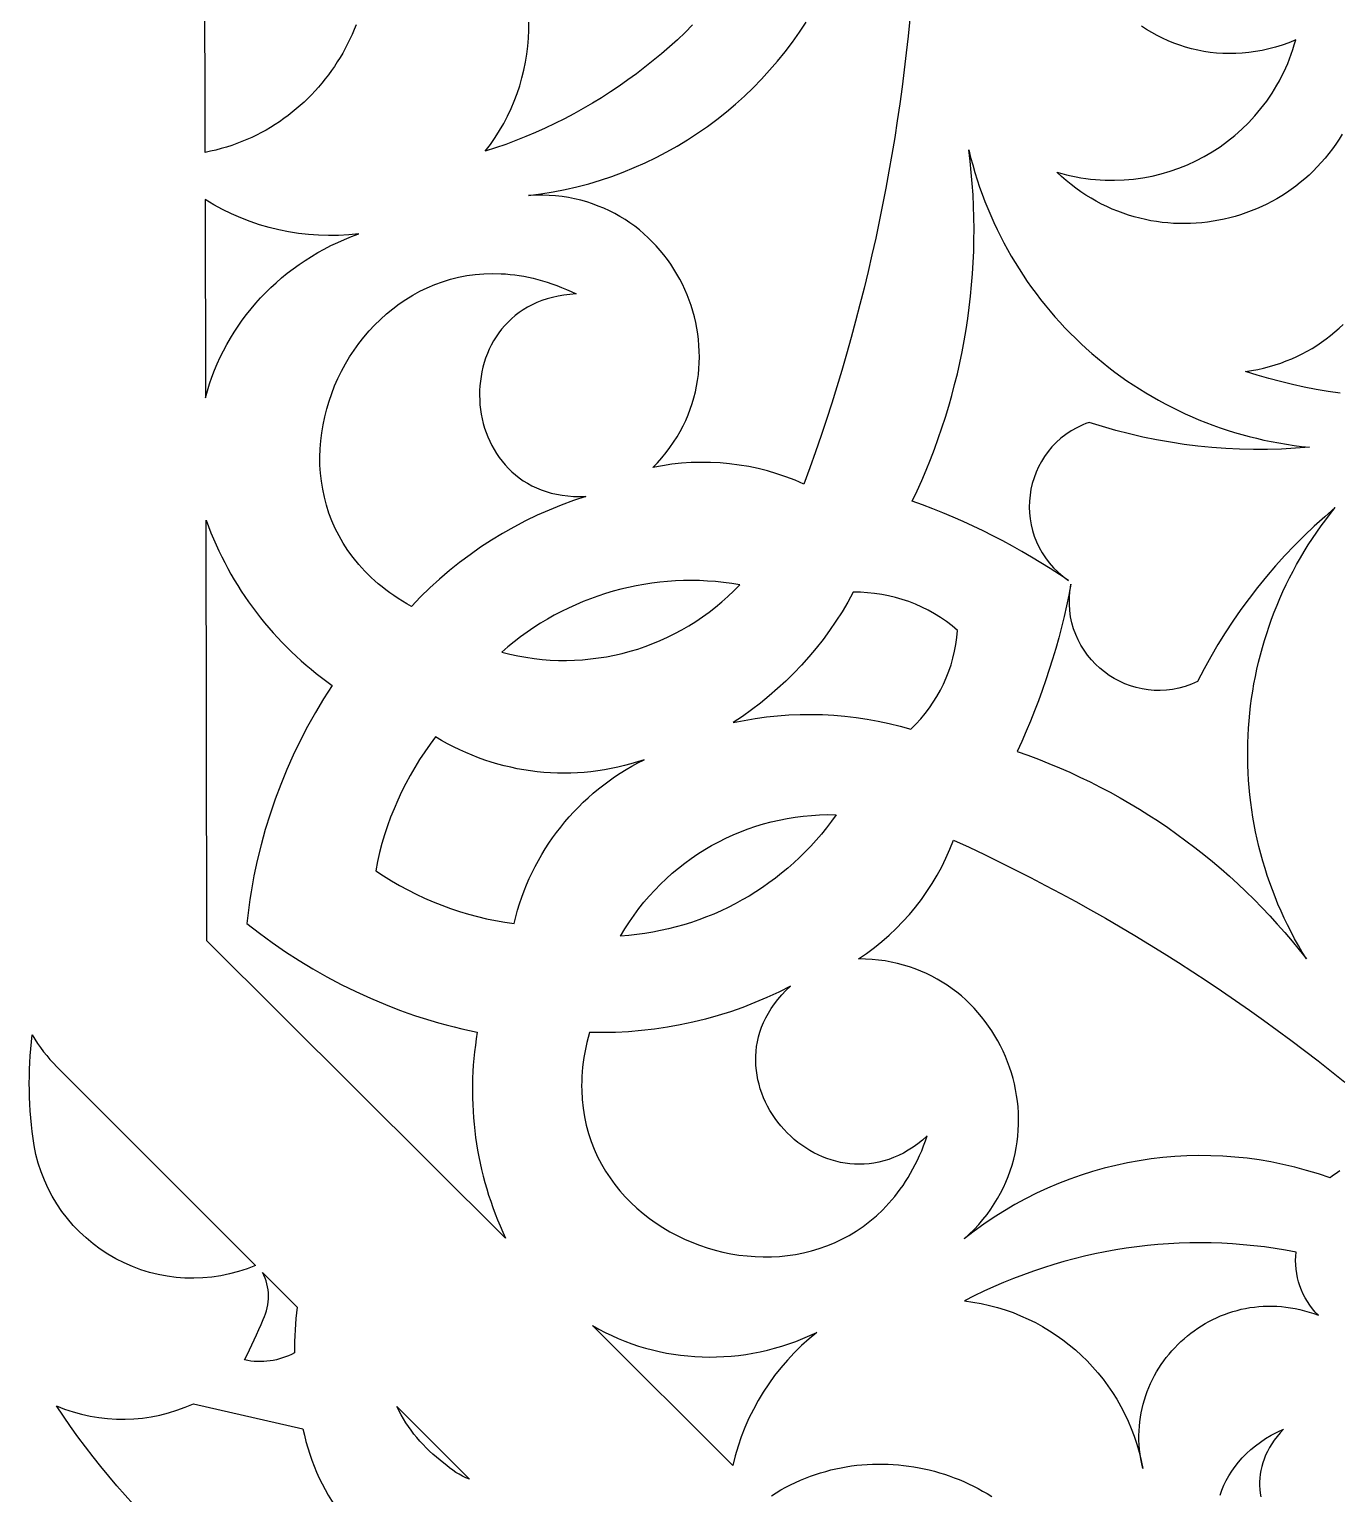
# Model space of a CAD drawing. Extents: x -625 to 625, y -425 to 425.
# Drawn here: x -144.6 to -63.3, y -89.9 to 1 of the extents above; entities that cross this region are included whole.
import ezdxf

# ---------------------------------------------------------------- set-up
doc = ezdxf.new("R2010")
doc.units = 0
doc.header["$MEASUREMENT"] = 0
doc.layers.add('LAYER_1', color=18, linetype='CONTINUOUS')

msp = doc.modelspace()

# ---------------------------------------------------------------- linework, layer by layer
at = {"layer": 'LAYER_1'}
for points in [[(-124.334, 1.314), (-124.455, 1.012), (-124.583, 0.714), (-124.719, 0.419), (-124.862, 0.128), (-125.011, -0.159), (-125.168, -0.443), (-125.332, -0.722), (-125.502, -0.997), (-125.68, -1.268), (-125.864, -1.534), (-126.054, -1.796), (-126.251, -2.052), (-126.454, -2.304), (-126.664, -2.551), (-126.88, -2.792), (-127.102, -3.028), (-127.33, -3.259), (-127.564, -3.484), (-127.804, -3.703), (-128.05, -3.915), (-128.301, -4.122), (-128.559, -4.322), (-128.821, -4.516), (-129.089, -4.704), (-129.363, -4.884), (-129.641, -5.058), (-129.925, -5.224), (-130.214, -5.384), (-130.508, -5.535), (-130.807, -5.68), (-131.111, -5.816), (-131.42, -5.945), (-131.733, -6.066), (-132.051, -6.179), (-132.373, -6.283), (-132.7, -6.379), (-133.031, -6.467), (-133.367, -6.546), (-133.706, -6.615), (-133.81, 55.14)], [(-103.446, 1.305), (-103.916, 0.841), (-104.396, 0.387), (-104.885, -0.056), (-105.383, -0.489), (-105.89, -0.912), (-106.406, -1.323), (-106.929, -1.724), (-107.462, -2.114), (-108.002, -2.492), (-108.55, -2.859), (-109.106, -3.215), (-109.669, -3.559), (-110.24, -3.892), (-110.818, -4.213), (-111.403, -4.521), (-111.995, -4.818), (-112.593, -5.103), (-113.198, -5.375), (-113.81, -5.634), (-114.427, -5.882), (-115.051, -6.116), (-115.68, -6.337), (-116.315, -6.546), (-116.001, -6.126), (-115.705, -5.697), (-115.429, -5.259), (-115.173, -4.812), (-114.935, -4.358), (-114.718, -3.896), (-114.519, -3.428), (-114.34, -2.954), (-114.18, -2.475), (-114.04, -1.99), (-113.92, -1.502), (-113.818, -1.01), (-113.737, -0.515), (-113.674, -0.018), (-113.632, 0.481), (-113.609, 0.981), (-113.605, 1.481)], [(-89.968, 1.672), (-90.073, 0.616), (-90.188, -0.439), (-90.312, -1.493), (-90.446, -2.545), (-90.589, -3.596), (-90.743, -4.646), (-90.906, -5.693), (-91.078, -6.739), (-91.26, -7.784), (-91.452, -8.826), (-91.654, -9.867), (-91.865, -10.906), (-92.086, -11.942), (-92.316, -12.977), (-92.556, -14.01), (-92.805, -15.04), (-93.064, -16.068), (-93.332, -17.094), (-93.61, -18.117), (-93.897, -19.138), (-94.194, -20.157), (-94.5, -21.172), (-94.816, -22.186), (-95.141, -23.196), (-95.476, -24.204), (-95.82, -25.208), (-96.173, -26.21), (-96.536, -27.209), (-97.092, -26.972), (-97.655, -26.757), (-98.225, -26.565), (-98.801, -26.396), (-99.382, -26.25), (-99.967, -26.127), (-100.556, -26.028), (-101.149, -25.951), (-101.744, -25.898), (-102.341, -25.869), (-102.938, -25.862), (-103.537, -25.879), (-104.134, -25.92), (-104.731, -25.985), (-105.326, -26.073), (-105.919, -26.185), (-105.628, -25.882), (-105.354, -25.573), (-105.096, -25.258), (-104.854, -24.937), (-104.628, -24.61), (-104.417, -24.279), (-104.222, -23.943), (-104.043, -23.602), (-103.878, -23.258), (-103.729, -22.91), (-103.595, -22.559), (-103.475, -22.205), (-103.37, -21.849), (-103.279, -21.491), (-103.203, -21.131), (-103.141, -20.77), (-103.092, -20.408), (-103.058, -20.045), (-103.037, -19.683), (-103.029, -19.32), (-103.035, -18.958), (-103.054, -18.597), (-103.086, -18.238), (-103.131, -17.88), (-103.188, -17.524), (-103.258, -17.171), (-103.341, -16.82), (-103.435, -16.473), (-103.542, -16.13), (-103.66, -15.79), (-103.79, -15.455), (-103.932, -15.124), (-104.085, -14.799), (-104.25, -14.479), (-104.425, -14.165), (-104.612, -13.857), (-104.809, -13.556), (-105.017, -13.262), (-105.235, -12.975), (-105.464, -12.696), (-105.702, -12.425), (-105.951, -12.162), (-106.209, -11.908), (-106.478, -11.664), (-106.755, -11.429), (-107.042, -11.204), (-107.338, -10.99), (-107.644, -10.786), (-107.958, -10.594), (-108.281, -10.412), (-108.612, -10.243), (-108.952, -10.086), (-109.3, -9.942), (-109.656, -9.81), (-110.019, -9.692), (-110.391, -9.588), (-110.77, -9.498), (-111.157, -9.422), (-111.551, -9.361), (-111.952, -9.316), (-112.36, -9.286), (-112.775, -9.272), (-113.197, -9.274), (-113.625, -9.294), (-112.865, -9.194), (-112.112, -9.07), (-111.366, -8.923), (-110.627, -8.752), (-109.897, -8.558), (-109.175, -8.342), (-108.463, -8.103), (-107.76, -7.842), (-107.066, -7.559), (-106.384, -7.256), (-105.712, -6.931), (-105.051, -6.585), (-104.403, -6.219), (-103.766, -5.833), (-103.143, -5.428), (-102.532, -5.003), (-101.936, -4.559), (-101.353, -4.096), (-100.785, -3.615), (-100.232, -3.116), (-99.695, -2.6), (-99.174, -2.066), (-98.669, -1.515), (-98.181, -0.947), (-97.71, -0.363), (-97.258, 0.237), (-96.823, 0.853), (-96.408, 1.484)], [(-63.13, -5.47), (-63.325, -5.788), (-63.529, -6.098), (-63.741, -6.399), (-63.963, -6.691), (-64.192, -6.975), (-64.43, -7.249), (-64.675, -7.514), (-64.928, -7.771), (-65.188, -8.018), (-65.455, -8.256), (-65.729, -8.484), (-66.009, -8.704), (-66.295, -8.914), (-66.587, -9.114), (-66.885, -9.305), (-67.187, -9.486), (-67.495, -9.658), (-67.808, -9.82), (-68.125, -9.972), (-68.447, -10.114), (-68.772, -10.246), (-69.101, -10.369), (-69.434, -10.481), (-69.769, -10.583), (-70.108, -10.675), (-70.449, -10.756), (-70.792, -10.828), (-71.138, -10.889), (-71.485, -10.939), (-71.834, -10.979), (-72.184, -11.008), (-72.535, -11.027), (-72.887, -11.035), (-73.239, -11.032), (-73.591, -11.018), (-73.944, -10.993), (-74.296, -10.958), (-74.647, -10.911), (-74.997, -10.853), (-75.346, -10.784), (-75.694, -10.704), (-76.04, -10.612), (-76.384, -10.509), (-76.726, -10.395), (-77.065, -10.269), (-77.401, -10.131), (-77.735, -9.982), (-78.065, -9.821), (-78.391, -9.648), (-78.714, -9.464), (-79.032, -9.267), (-79.346, -9.059), (-79.655, -8.838), (-79.959, -8.606), (-80.258, -8.361), (-80.552, -8.104), (-80.839, -7.835), (-80.541, -7.921), (-80.241, -8), (-79.942, -8.07), (-79.643, -8.132), (-79.343, -8.186), (-79.044, -8.232), (-78.744, -8.271), (-78.446, -8.301), (-78.147, -8.324), (-77.849, -8.339), (-77.256, -8.347), (-76.667, -8.325), (-76.082, -8.273), (-75.503, -8.192), (-74.931, -8.084), (-74.366, -7.947), (-73.81, -7.784), (-73.264, -7.593), (-72.728, -7.377), (-72.205, -7.135), (-71.693, -6.868), (-71.195, -6.577), (-70.712, -6.261), (-70.244, -5.922), (-69.793, -5.561), (-69.359, -5.177), (-68.944, -4.771), (-68.548, -4.343), (-68.172, -3.895), (-67.817, -3.427), (-67.485, -2.939), (-67.328, -2.688), (-67.177, -2.432), (-67.031, -2.172), (-66.892, -1.907), (-66.759, -1.637), (-66.633, -1.363), (-66.513, -1.084), (-66.4, -0.802), (-66.293, -0.515), (-66.194, -0.223), (-66.101, 0.072), (-66.016, 0.371), (-66.436, 0.202), (-66.854, 0.053), (-67.272, -0.077), (-67.689, -0.189), (-68.104, -0.281), (-68.517, -0.356), (-68.927, -0.413), (-69.336, -0.452), (-69.741, -0.474), (-70.143, -0.479), (-70.542, -0.468), (-70.937, -0.441), (-71.328, -0.398), (-71.714, -0.339), (-72.096, -0.266), (-72.473, -0.177), (-72.845, -0.074), (-73.211, 0.043), (-73.571, 0.173), (-73.925, 0.318), (-74.273, 0.475), (-74.614, 0.645), (-74.947, 0.827), (-75.274, 1.021), (-75.593, 1.227)], [(-63.249, -21.569), (-63.995, -21.457), (-64.739, -21.329), (-65.48, -21.184), (-66.218, -21.023), (-66.952, -20.845), (-67.683, -20.65), (-68.41, -20.439), (-69.132, -20.212), (-68.751, -20.155), (-68.375, -20.086), (-68.007, -20.005), (-67.645, -19.912), (-67.289, -19.808), (-66.94, -19.692), (-66.599, -19.566), (-66.264, -19.43), (-65.936, -19.282), (-65.616, -19.125), (-65.303, -18.958), (-64.997, -18.782), (-64.699, -18.596), (-64.408, -18.402), (-64.126, -18.198), (-63.851, -17.986), (-63.584, -17.766), (-63.325, -17.538), (-63.075, -17.302)], [(-63.268, -69.863), (-63.422, -69.958), (-63.575, -70.063), (-63.728, -70.179), (-63.882, -70.306), (-64.607, -70.058), (-65.337, -69.835), (-66.071, -69.637), (-66.809, -69.462), (-67.549, -69.312), (-68.292, -69.187), (-69.037, -69.085), (-69.783, -69.007), (-70.529, -68.953), (-71.276, -68.923), (-72.022, -68.917), (-72.768, -68.934), (-73.511, -68.974), (-74.253, -69.038), (-74.991, -69.126), (-75.727, -69.236), (-76.459, -69.37), (-77.186, -69.527), (-77.908, -69.706), (-78.625, -69.909), (-79.335, -70.134), (-80.039, -70.382), (-80.736, -70.652), (-81.425, -70.945), (-82.106, -71.26), (-82.777, -71.598), (-83.44, -71.957), (-84.092, -72.339), (-84.733, -72.743), (-85.363, -73.168), (-85.982, -73.616), (-86.588, -74.085), (-86.273, -73.795), (-85.974, -73.497), (-85.692, -73.193), (-85.426, -72.882), (-85.175, -72.565), (-84.941, -72.243), (-84.722, -71.915), (-84.518, -71.582), (-84.33, -71.244), (-84.158, -70.903), (-84, -70.557), (-83.857, -70.209), (-83.729, -69.857), (-83.616, -69.502), (-83.517, -69.145), (-83.432, -68.787), (-83.362, -68.426), (-83.305, -68.065), (-83.262, -67.702), (-83.233, -67.34), (-83.218, -66.977), (-83.215, -66.615), (-83.226, -66.253), (-83.251, -65.892), (-83.288, -65.533), (-83.337, -65.176), (-83.399, -64.821), (-83.474, -64.469), (-83.561, -64.119), (-83.66, -63.773), (-83.771, -63.431), (-83.894, -63.093), (-84.029, -62.759), (-84.175, -62.43), (-84.332, -62.107), (-84.501, -61.789), (-84.681, -61.477), (-84.871, -61.171), (-85.073, -60.872), (-85.284, -60.581), (-85.507, -60.297), (-85.739, -60.02), (-85.982, -59.752), (-86.235, -59.493), (-86.497, -59.243), (-86.769, -59.002), (-87.051, -58.771), (-87.342, -58.55), (-87.642, -58.339), (-87.951, -58.14), (-88.269, -57.952), (-88.596, -57.775), (-88.931, -57.611), (-89.275, -57.458), (-89.627, -57.319), (-89.987, -57.193), (-90.355, -57.081), (-90.731, -56.982), (-91.115, -56.898), (-91.506, -56.828), (-91.904, -56.773), (-92.31, -56.734), (-92.722, -56.711), (-93.142, -56.704), (-92.645, -56.362), (-92.163, -56.002), (-91.696, -55.624), (-91.246, -55.228), (-90.812, -54.815), (-90.396, -54.387), (-89.996, -53.942), (-89.614, -53.482), (-89.251, -53.008), (-88.906, -52.519), (-88.581, -52.017), (-88.275, -51.502), (-87.989, -50.974), (-87.724, -50.434), (-87.479, -49.883), (-87.256, -49.321), (-86.292, -49.767), (-85.332, -50.223), (-84.377, -50.687), (-83.426, -51.16), (-82.48, -51.642), (-81.539, -52.132), (-80.602, -52.631), (-79.67, -53.139), (-78.743, -53.655), (-77.822, -54.179), (-76.905, -54.712), (-75.993, -55.253), (-75.086, -55.803), (-74.185, -56.361), (-73.288, -56.927), (-72.397, -57.501), (-71.511, -58.084), (-70.631, -58.675), (-69.756, -59.274), (-68.887, -59.881), (-68.023, -60.496), (-67.165, -61.119), (-66.312, -61.75), (-65.466, -62.389), (-64.625, -63.036), (-63.79, -63.691), (-62.96, -64.353)], [(-70.712, -90.013), (-70.599, -89.701), (-70.469, -89.394), (-70.322, -89.092), (-70.159, -88.796), (-69.978, -88.507), (-69.779, -88.224), (-69.563, -87.949), (-69.329, -87.683), (-69.077, -87.425), (-68.806, -87.176), (-68.516, -86.937), (-68.208, -86.708), (-67.88, -86.491), (-67.533, -86.285), (-67.167, -86.092), (-66.78, -85.911), (-66.986, -86.135), (-67.175, -86.361), (-67.348, -86.59), (-67.505, -86.82), (-67.646, -87.053), (-67.771, -87.288), (-67.881, -87.523), (-67.977, -87.76), (-68.058, -87.997), (-68.124, -88.234), (-68.177, -88.472), (-68.217, -88.709), (-68.243, -88.945), (-68.256, -89.18), (-68.257, -89.415), (-68.245, -89.647), (-68.222, -89.878), (-68.187, -90.106)], [(-98.552, -90.037), (-98.259, -89.855), (-97.964, -89.681), (-97.666, -89.517), (-97.364, -89.362), (-97.06, -89.216), (-96.754, -89.079), (-96.445, -88.95), (-96.134, -88.831), (-95.821, -88.721), (-95.506, -88.619), (-95.189, -88.526), (-94.871, -88.442), (-94.551, -88.366), (-94.23, -88.3), (-93.909, -88.241), (-93.586, -88.192), (-93.263, -88.15), (-92.939, -88.118), (-92.615, -88.093), (-92.29, -88.077), (-91.966, -88.07), (-91.641, -88.07), (-91.317, -88.079), (-90.994, -88.096), (-90.671, -88.121), (-90.349, -88.154), (-90.028, -88.196), (-89.708, -88.245), (-89.39, -88.302), (-89.073, -88.367), (-88.757, -88.44), (-88.444, -88.521), (-88.132, -88.609), (-87.823, -88.706), (-87.516, -88.81), (-87.211, -88.921), (-86.909, -89.04), (-86.61, -89.167), (-86.314, -89.301), (-86.021, -89.443), (-85.732, -89.592), (-85.446, -89.748), (-85.163, -89.912), (-84.885, -90.083)]]:
    msp.add_lwpolyline(points, dxfattribs=at)
for points in [[(-65.167, -24.921), (-66.032, -24.99), (-66.898, -25.036), (-67.764, -25.061), (-68.63, -25.063), (-69.495, -25.043), (-70.359, -25.001), (-71.221, -24.937), (-72.082, -24.852), (-72.94, -24.744), (-73.795, -24.614), (-74.646, -24.463), (-75.495, -24.29), (-76.339, -24.094), (-77.178, -23.878), (-78.013, -23.639), (-78.842, -23.379), (-79.041, -23.453), (-79.235, -23.533), (-79.606, -23.71), (-79.957, -23.91), (-80.286, -24.13), (-80.594, -24.37), (-80.879, -24.628), (-81.143, -24.902), (-81.385, -25.192), (-81.605, -25.496), (-81.802, -25.813), (-81.977, -26.141), (-82.128, -26.479), (-82.257, -26.825), (-82.363, -27.178), (-82.445, -27.537), (-82.504, -27.901), (-82.539, -28.268), (-82.551, -28.636), (-82.538, -29.005), (-82.501, -29.372), (-82.44, -29.738), (-82.354, -30.099), (-82.244, -30.455), (-82.108, -30.805), (-81.948, -31.147), (-81.762, -31.479), (-81.551, -31.801), (-81.314, -32.111), (-81.052, -32.408), (-80.763, -32.69), (-80.449, -32.955), (-80.282, -33.082), (-80.108, -33.204), (-80.676, -32.824), (-81.25, -32.454), (-81.83, -32.093), (-82.415, -31.741), (-83.006, -31.399), (-83.601, -31.066), (-84.202, -30.743), (-84.808, -30.429), (-85.418, -30.125), (-86.034, -29.83), (-86.654, -29.545), (-87.278, -29.27), (-87.907, -29.004), (-88.541, -28.749), (-89.178, -28.503), (-89.82, -28.268), (-89.519, -27.63), (-89.231, -26.988), (-88.955, -26.342), (-88.691, -25.691), (-88.439, -25.036), (-88.199, -24.378), (-87.972, -23.715), (-87.756, -23.05), (-87.553, -22.381), (-87.362, -21.708), (-87.183, -21.033), (-87.016, -20.355), (-86.862, -19.674), (-86.72, -18.991), (-86.591, -18.305), (-86.473, -17.617), (-86.369, -16.927), (-86.276, -16.235), (-86.197, -15.542), (-86.129, -14.847), (-86.075, -14.151), (-86.032, -13.454), (-86.003, -12.755), (-85.986, -12.056), (-85.981, -11.357), (-85.99, -10.656), (-86.011, -9.956), (-86.044, -9.255), (-86.091, -8.554), (-86.15, -7.854), (-86.222, -7.154), (-86.307, -6.455), (-86.191, -6.925), (-86.065, -7.392), (-85.931, -7.854), (-85.789, -8.312), (-85.637, -8.766), (-85.478, -9.216), (-85.309, -9.661), (-85.133, -10.102), (-84.948, -10.538), (-84.755, -10.969), (-84.555, -11.396), (-84.346, -11.817), (-84.13, -12.234), (-83.906, -12.646), (-83.674, -13.052), (-83.435, -13.453), (-83.188, -13.849), (-82.935, -14.24), (-82.674, -14.625), (-82.406, -15.005), (-82.131, -15.378), (-81.849, -15.747), (-81.56, -16.109), (-81.265, -16.465), (-80.963, -16.816), (-80.655, -17.16), (-80.34, -17.499), (-80.019, -17.831), (-79.692, -18.157), (-79.359, -18.476), (-79.02, -18.789), (-78.676, -19.095), (-78.325, -19.395), (-77.969, -19.688), (-77.607, -19.974), (-77.24, -20.253), (-76.867, -20.525), (-76.49, -20.79), (-76.107, -21.048), (-75.719, -21.299), (-75.326, -21.542), (-74.928, -21.778), (-74.526, -22.007), (-74.119, -22.227), (-73.708, -22.441), (-73.292, -22.646), (-72.871, -22.844), (-72.447, -23.033), (-72.019, -23.215), (-71.586, -23.388), (-71.15, -23.554), (-70.709, -23.711), (-70.265, -23.86), (-69.818, -24), (-69.367, -24.132), (-68.912, -24.255), (-68.455, -24.37), (-67.994, -24.475), (-67.53, -24.572), (-67.063, -24.66), (-66.593, -24.739), (-66.12, -24.809), (-65.645, -24.87)], [(-133.683, -21.849), (-133.563, -21.415), (-133.429, -20.987), (-133.283, -20.564), (-133.123, -20.146), (-132.95, -19.734), (-132.765, -19.328), (-132.568, -18.928), (-132.358, -18.535), (-132.136, -18.148), (-131.902, -17.768), (-131.657, -17.396), (-131.4, -17.031), (-131.132, -16.673), (-130.853, -16.324), (-130.563, -15.983), (-130.263, -15.65), (-129.952, -15.326), (-129.631, -15.01), (-129.299, -14.704), (-128.958, -14.408), (-128.607, -14.121), (-128.247, -13.844), (-127.877, -13.577), (-127.499, -13.32), (-127.111, -13.074), (-126.715, -12.839), (-126.311, -12.616), (-125.898, -12.403), (-125.477, -12.203), (-125.048, -12.014), (-124.611, -11.837), (-124.167, -11.673), (-124.795, -11.734), (-125.423, -11.769), (-126.049, -11.777), (-126.674, -11.759), (-127.296, -11.714), (-127.915, -11.643), (-128.528, -11.546), (-129.137, -11.423), (-129.739, -11.275), (-130.334, -11.102), (-130.92, -10.904), (-131.498, -10.681), (-132.066, -10.434), (-132.623, -10.162), (-133.169, -9.866), (-133.702, -9.546)], [(-120.905, -34.807), (-121.189, -34.646), (-121.465, -34.48), (-121.733, -34.311), (-121.993, -34.137), (-122.245, -33.96), (-122.49, -33.778), (-122.727, -33.593), (-122.956, -33.404), (-123.178, -33.211), (-123.392, -33.015), (-123.599, -32.815), (-123.798, -32.612), (-124.175, -32.197), (-124.522, -31.77), (-124.841, -31.332), (-125.131, -30.884), (-125.394, -30.427), (-125.629, -29.961), (-125.837, -29.488), (-126.019, -29.008), (-126.175, -28.522), (-126.305, -28.031), (-126.41, -27.536), (-126.49, -27.038), (-126.545, -26.537), (-126.577, -26.035), (-126.585, -25.532), (-126.569, -25.029), (-126.531, -24.527), (-126.471, -24.027), (-126.389, -23.53), (-126.286, -23.036), (-126.161, -22.547), (-126.016, -22.063), (-125.851, -21.585), (-125.666, -21.115), (-125.462, -20.652), (-125.239, -20.198), (-124.998, -19.753), (-124.738, -19.319), (-124.461, -18.896), (-124.167, -18.486), (-123.855, -18.088), (-123.528, -17.704), (-123.185, -17.335), (-122.826, -16.982), (-122.452, -16.645), (-122.064, -16.325), (-121.661, -16.023), (-121.245, -15.741), (-120.815, -15.478), (-120.372, -15.236), (-119.917, -15.016), (-119.45, -14.818), (-118.971, -14.643), (-118.481, -14.492), (-117.98, -14.367), (-117.469, -14.267), (-116.948, -14.194), (-116.417, -14.149), (-115.878, -14.132), (-115.329, -14.145), (-115.052, -14.162), (-114.773, -14.187), (-114.491, -14.22), (-114.208, -14.261), (-113.923, -14.309), (-113.636, -14.366), (-113.348, -14.431), (-113.058, -14.504), (-112.766, -14.586), (-112.472, -14.676), (-112.177, -14.775), (-111.881, -14.882), (-111.583, -14.999), (-111.284, -15.124), (-110.983, -15.258), (-110.681, -15.401), (-111.068, -15.429), (-111.441, -15.474), (-111.801, -15.536), (-112.148, -15.614), (-112.482, -15.707), (-112.803, -15.815), (-113.111, -15.938), (-113.406, -16.074), (-113.688, -16.224), (-113.957, -16.386), (-114.213, -16.561), (-114.457, -16.747), (-114.687, -16.943), (-114.905, -17.151), (-115.11, -17.367), (-115.302, -17.594), (-115.482, -17.828), (-115.648, -18.071), (-115.802, -18.321), (-115.944, -18.578), (-116.073, -18.842), (-116.189, -19.111), (-116.293, -19.385), (-116.384, -19.664), (-116.463, -19.947), (-116.529, -20.234), (-116.582, -20.523), (-116.624, -20.814), (-116.653, -21.108), (-116.669, -21.402), (-116.674, -21.697), (-116.665, -21.992), (-116.645, -22.286), (-116.613, -22.579), (-116.568, -22.871), (-116.511, -23.16), (-116.442, -23.446), (-116.36, -23.729), (-116.267, -24.007), (-116.161, -24.281), (-116.044, -24.55), (-115.914, -24.813), (-115.772, -25.07), (-115.619, -25.32), (-115.453, -25.562), (-115.276, -25.797), (-115.086, -26.022), (-114.885, -26.239), (-114.672, -26.445), (-114.447, -26.641), (-114.211, -26.827), (-113.962, -27), (-113.702, -27.162), (-113.43, -27.311), (-113.147, -27.446), (-112.852, -27.568), (-112.545, -27.676), (-112.227, -27.768), (-111.897, -27.845), (-111.555, -27.906), (-111.203, -27.95), (-110.838, -27.977), (-110.462, -27.985), (-110.075, -27.976), (-110.846, -28.234), (-111.606, -28.516), (-112.356, -28.822), (-113.095, -29.151), (-113.822, -29.504), (-114.537, -29.879), (-115.239, -30.276), (-115.929, -30.696), (-116.604, -31.137), (-117.265, -31.6), (-117.912, -32.083), (-118.543, -32.588), (-119.158, -33.113), (-119.758, -33.658), (-120.34, -34.222)], [(-63.558, -28.671), (-64.216, -29.236), (-64.86, -29.818), (-65.487, -30.416), (-66.099, -31.029), (-66.695, -31.657), (-67.274, -32.299), (-67.836, -32.957), (-68.382, -33.628), (-68.91, -34.313), (-69.42, -35.011), (-69.913, -35.723), (-70.388, -36.447), (-70.844, -37.184), (-71.282, -37.933), (-71.701, -38.693), (-72.101, -39.465), (-72.294, -39.554), (-72.487, -39.636), (-72.875, -39.774), (-73.263, -39.883), (-73.652, -39.961), (-74.038, -40.01), (-74.423, -40.031), (-74.804, -40.025), (-75.18, -39.992), (-75.55, -39.934), (-75.914, -39.85), (-76.269, -39.743), (-76.616, -39.613), (-76.953, -39.46), (-77.278, -39.286), (-77.591, -39.091), (-77.89, -38.876), (-78.175, -38.643), (-78.444, -38.391), (-78.697, -38.122), (-78.932, -37.837), (-79.148, -37.536), (-79.344, -37.22), (-79.519, -36.89), (-79.671, -36.548), (-79.801, -36.193), (-79.906, -35.826), (-79.986, -35.45), (-80.039, -35.063), (-80.064, -34.667), (-80.061, -34.264), (-80.028, -33.853), (-79.999, -33.645), (-79.963, -33.436), (-80.095, -34.107), (-80.237, -34.776), (-80.389, -35.442), (-80.552, -36.105), (-80.725, -36.766), (-80.909, -37.423), (-81.103, -38.078), (-81.307, -38.729), (-81.522, -39.377), (-81.746, -40.022), (-81.981, -40.663), (-82.226, -41.3), (-82.481, -41.934), (-82.746, -42.564), (-83.021, -43.19), (-83.306, -43.811), (-82.642, -44.048), (-81.983, -44.296), (-81.33, -44.556), (-80.682, -44.827), (-80.04, -45.11), (-79.404, -45.404), (-78.774, -45.709), (-78.15, -46.026), (-77.532, -46.353), (-76.92, -46.691), (-76.315, -47.041), (-75.716, -47.401), (-75.124, -47.771), (-74.54, -48.152), (-73.962, -48.544), (-73.391, -48.946), (-72.828, -49.358), (-72.272, -49.78), (-71.724, -50.213), (-71.184, -50.655), (-70.651, -51.107), (-70.127, -51.569), (-69.61, -52.04), (-69.102, -52.521), (-68.603, -53.011), (-68.112, -53.511), (-67.63, -54.02), (-67.156, -54.538), (-66.692, -55.065), (-66.237, -55.601), (-65.791, -56.145), (-65.354, -56.699), (-65.606, -56.284), (-65.849, -55.867), (-66.083, -55.445), (-66.307, -55.021), (-66.523, -54.593), (-66.729, -54.163), (-66.926, -53.73), (-67.115, -53.294), (-67.294, -52.855), (-67.464, -52.414), (-67.625, -51.971), (-67.777, -51.525), (-67.92, -51.078), (-68.054, -50.629), (-68.18, -50.178), (-68.296, -49.725), (-68.403, -49.271), (-68.501, -48.815), (-68.591, -48.358), (-68.671, -47.9), (-68.743, -47.442), (-68.805, -46.982), (-68.859, -46.521), (-68.904, -46.061), (-68.94, -45.599), (-68.967, -45.137), (-68.985, -44.675), (-68.995, -44.214), (-68.995, -43.752), (-68.987, -43.29), (-68.97, -42.829), (-68.945, -42.368), (-68.91, -41.908), (-68.867, -41.448), (-68.815, -40.99), (-68.754, -40.532), (-68.685, -40.076), (-68.607, -39.621), (-68.52, -39.167), (-68.424, -38.715), (-68.32, -38.265), (-68.207, -37.816), (-68.086, -37.369), (-67.956, -36.925), (-67.817, -36.482), (-67.67, -36.042), (-67.514, -35.605), (-67.349, -35.17), (-67.176, -34.737), (-66.994, -34.308), (-66.804, -33.881), (-66.605, -33.458), (-66.398, -33.038), (-66.182, -32.621), (-65.958, -32.208), (-65.725, -31.799), (-65.484, -31.393), (-65.234, -30.991), (-64.976, -30.594), (-64.709, -30.2), (-64.434, -29.811), (-64.15, -29.426), (-63.858, -29.046)], [(-133.597, -55.587), (-133.648, -29.46), (-133.504, -29.847), (-133.353, -30.229), (-133.194, -30.608), (-133.029, -30.984), (-132.857, -31.356), (-132.678, -31.725), (-132.492, -32.089), (-132.299, -32.45), (-132.1, -32.807), (-131.894, -33.16), (-131.681, -33.508), (-131.462, -33.853), (-131.236, -34.193), (-131.004, -34.529), (-130.766, -34.86), (-130.521, -35.186), (-130.271, -35.508), (-130.014, -35.825), (-129.751, -36.137), (-129.482, -36.445), (-129.207, -36.747), (-128.927, -37.044), (-128.641, -37.336), (-128.348, -37.622), (-128.051, -37.904), (-127.748, -38.179), (-127.439, -38.449), (-127.125, -38.714), (-126.805, -38.973), (-126.48, -39.225), (-126.15, -39.472), (-125.815, -39.713), (-126.086, -40.13), (-126.352, -40.551), (-126.862, -41.403), (-127.346, -42.269), (-127.804, -43.149), (-128.234, -44.04), (-128.637, -44.944), (-129.012, -45.859), (-129.36, -46.785), (-129.679, -47.721), (-129.971, -48.666), (-130.234, -49.62), (-130.469, -50.582), (-130.674, -51.551), (-130.851, -52.528), (-130.928, -53.018), (-130.998, -53.51), (-131.061, -54.004), (-131.116, -54.498), (-130.337, -55.104), (-129.537, -55.689), (-128.716, -56.253), (-127.877, -56.796), (-127.021, -57.315), (-126.148, -57.81), (-125.26, -58.281), (-124.358, -58.726), (-123.444, -59.144), (-122.52, -59.535), (-122.053, -59.719), (-121.585, -59.897), (-121.114, -60.067), (-120.642, -60.23), (-120.168, -60.385), (-119.692, -60.533), (-119.214, -60.672), (-118.735, -60.804), (-118.256, -60.928), (-117.775, -61.043), (-117.293, -61.151), (-116.811, -61.25), (-116.876, -61.657), (-116.934, -62.066), (-116.983, -62.475), (-117.025, -62.884), (-117.059, -63.294), (-117.085, -63.703), (-117.103, -64.113), (-117.113, -64.523), (-117.116, -64.932), (-117.11, -65.341), (-117.097, -65.75), (-117.077, -66.158), (-117.048, -66.565), (-117.012, -66.972), (-116.968, -67.378), (-116.916, -67.783), (-116.857, -68.187), (-116.79, -68.589), (-116.715, -68.991), (-116.633, -69.391), (-116.543, -69.789), (-116.445, -70.186), (-116.34, -70.581), (-116.228, -70.974), (-116.108, -71.366), (-115.98, -71.755), (-115.845, -72.142), (-115.702, -72.526), (-115.552, -72.909), (-115.395, -73.288), (-115.23, -73.665), (-115.057, -74.04)], [(-100.525, -33.463), (-101.023, -33.384), (-101.521, -33.318), (-102.019, -33.268), (-102.517, -33.231), (-103.015, -33.208), (-103.512, -33.2), (-104.009, -33.205), (-104.504, -33.225), (-104.997, -33.258), (-105.489, -33.305), (-105.979, -33.365), (-106.467, -33.439), (-106.952, -33.527), (-107.434, -33.628), (-107.913, -33.742), (-108.388, -33.87), (-108.86, -34.01), (-109.328, -34.164), (-109.791, -34.331), (-110.25, -34.511), (-110.704, -34.703), (-111.153, -34.909), (-111.596, -35.127), (-112.034, -35.358), (-112.465, -35.601), (-112.891, -35.857), (-113.31, -36.125), (-113.722, -36.405), (-114.127, -36.697), (-114.524, -37.002), (-114.914, -37.319), (-115.296, -37.648), (-114.797, -37.773), (-114.295, -37.881), (-113.793, -37.971), (-113.289, -38.044), (-112.786, -38.1), (-112.282, -38.138), (-111.778, -38.159), (-111.275, -38.163), (-110.774, -38.15), (-110.274, -38.121), (-109.776, -38.074), (-109.281, -38.012), (-108.788, -37.932), (-108.299, -37.837), (-107.814, -37.725), (-107.332, -37.597), (-106.855, -37.454), (-106.383, -37.294), (-105.917, -37.119), (-105.456, -36.928), (-105.001, -36.722), (-104.553, -36.5), (-104.112, -36.263), (-103.678, -36.011), (-103.252, -35.744), (-102.835, -35.462), (-102.426, -35.165), (-102.026, -34.853), (-101.635, -34.527), (-101.255, -34.187), (-100.884, -33.832)], [(-87.007, -36.303), (-87.348, -36.018), (-87.7, -35.75), (-88.063, -35.499), (-88.437, -35.265), (-88.82, -35.05), (-89.212, -34.853), (-89.612, -34.674), (-90.02, -34.514), (-90.434, -34.372), (-90.855, -34.25), (-91.282, -34.147), (-91.713, -34.064), (-92.149, -34), (-92.588, -33.957), (-93.03, -33.934), (-93.475, -33.931), (-93.815, -34.541), (-94.173, -35.139), (-94.549, -35.725), (-94.943, -36.298), (-95.355, -36.857), (-95.783, -37.403), (-96.229, -37.935), (-96.691, -38.453), (-97.169, -38.955), (-97.662, -39.443), (-98.171, -39.915), (-98.695, -40.371), (-99.234, -40.81), (-99.787, -41.233), (-100.353, -41.639), (-100.934, -42.028), (-100.248, -41.889), (-99.559, -41.772), (-98.867, -41.676), (-98.173, -41.603), (-97.477, -41.552), (-96.781, -41.522), (-96.084, -41.514), (-95.388, -41.528), (-94.692, -41.564), (-93.998, -41.622), (-93.306, -41.701), (-92.616, -41.803), (-91.929, -41.926), (-91.246, -42.071), (-90.568, -42.238), (-89.894, -42.427), (-89.585, -42.119), (-89.291, -41.797), (-89.014, -41.464), (-88.753, -41.118), (-88.509, -40.762), (-88.282, -40.396), (-88.072, -40.02), (-87.879, -39.635), (-87.705, -39.241), (-87.548, -38.84), (-87.41, -38.432), (-87.291, -38.017), (-87.191, -37.596), (-87.11, -37.169), (-87.048, -36.738)], [(-123.119, -51.222), (-122.637, -51.541), (-122.145, -51.845), (-121.644, -52.136), (-121.134, -52.412), (-120.615, -52.674), (-120.089, -52.92), (-119.557, -53.152), (-119.017, -53.368), (-118.472, -53.568), (-117.921, -53.752), (-117.365, -53.919), (-116.805, -54.07), (-116.241, -54.204), (-115.674, -54.321), (-115.104, -54.42), (-114.533, -54.501), (-114.43, -54.088), (-114.316, -53.679), (-114.191, -53.275), (-114.055, -52.875), (-113.909, -52.481), (-113.752, -52.091), (-113.585, -51.707), (-113.407, -51.328), (-113.22, -50.954), (-113.022, -50.586), (-112.815, -50.225), (-112.598, -49.869), (-112.372, -49.52), (-112.136, -49.177), (-111.891, -48.841), (-111.637, -48.511), (-111.374, -48.189), (-111.102, -47.874), (-110.822, -47.567), (-110.533, -47.267), (-110.236, -46.975), (-109.931, -46.691), (-109.618, -46.415), (-109.297, -46.148), (-108.968, -45.889), (-108.632, -45.639), (-108.288, -45.398), (-107.937, -45.165), (-107.579, -44.943), (-107.214, -44.729), (-106.842, -44.526), (-106.464, -44.332), (-106.869, -44.466), (-107.276, -44.588), (-107.686, -44.698), (-108.097, -44.797), (-108.51, -44.883), (-108.925, -44.959), (-109.34, -45.022), (-109.757, -45.074), (-110.174, -45.115), (-110.591, -45.143), (-111.009, -45.161), (-111.427, -45.166), (-111.844, -45.161), (-112.261, -45.144), (-112.677, -45.115), (-113.092, -45.075), (-113.506, -45.024), (-113.918, -44.961), (-114.329, -44.887), (-114.737, -44.802), (-115.144, -44.705), (-115.548, -44.598), (-115.949, -44.479), (-116.347, -44.349), (-116.742, -44.207), (-117.134, -44.055), (-117.522, -43.891), (-117.906, -43.717), (-118.286, -43.531), (-118.662, -43.334), (-119.033, -43.127), (-119.4, -42.908), (-119.745, -43.37), (-120.076, -43.841), (-120.393, -44.321), (-120.695, -44.81), (-120.982, -45.307), (-121.254, -45.812), (-121.511, -46.325), (-121.753, -46.844), (-121.979, -47.371), (-122.19, -47.904), (-122.385, -48.444), (-122.565, -48.989), (-122.728, -49.54), (-122.875, -50.096), (-123.005, -50.657)], [(-94.536, -47.747), (-94.83, -48.156), (-95.135, -48.556), (-95.45, -48.946), (-95.775, -49.325), (-96.11, -49.694), (-96.455, -50.053), (-96.808, -50.402), (-97.171, -50.74), (-97.542, -51.067), (-97.922, -51.383), (-98.31, -51.688), (-98.707, -51.982), (-99.111, -52.264), (-99.522, -52.535), (-99.941, -52.795), (-100.366, -53.042), (-100.798, -53.278), (-101.237, -53.502), (-101.682, -53.713), (-102.133, -53.912), (-102.59, -54.098), (-103.052, -54.272), (-103.519, -54.433), (-103.991, -54.581), (-104.468, -54.716), (-104.949, -54.838), (-105.434, -54.946), (-105.924, -55.041), (-106.417, -55.122), (-106.913, -55.19), (-107.412, -55.243), (-107.915, -55.282), (-107.652, -54.839), (-107.375, -54.407), (-107.085, -53.987), (-106.782, -53.578), (-106.466, -53.181), (-106.138, -52.797), (-105.798, -52.424), (-105.447, -52.065), (-105.084, -51.718), (-104.711, -51.384), (-104.327, -51.063), (-103.934, -50.755), (-103.53, -50.462), (-103.118, -50.182), (-102.697, -49.916), (-102.267, -49.664), (-101.829, -49.427), (-101.383, -49.204), (-100.929, -48.997), (-100.469, -48.804), (-100.002, -48.627), (-99.529, -48.465), (-99.05, -48.319), (-98.566, -48.189), (-98.076, -48.075), (-97.582, -47.977), (-97.083, -47.896), (-96.58, -47.832), (-96.074, -47.785), (-95.564, -47.755), (-95.051, -47.742)], [(-109.852, -61.267), (-109.938, -61.582), (-110.015, -61.894), (-110.084, -62.204), (-110.144, -62.511), (-110.196, -62.816), (-110.239, -63.118), (-110.275, -63.417), (-110.302, -63.713), (-110.322, -64.006), (-110.333, -64.296), (-110.338, -64.584), (-110.334, -64.868), (-110.305, -65.428), (-110.247, -65.976), (-110.161, -66.511), (-110.047, -67.033), (-109.908, -67.542), (-109.743, -68.038), (-109.554, -68.519), (-109.342, -68.987), (-109.107, -69.44), (-108.85, -69.879), (-108.573, -70.302), (-108.276, -70.71), (-107.959, -71.103), (-107.625, -71.479), (-107.274, -71.839), (-106.907, -72.183), (-106.524, -72.51), (-106.127, -72.82), (-105.716, -73.112), (-105.293, -73.387), (-104.858, -73.644), (-104.413, -73.882), (-103.958, -74.101), (-103.493, -74.302), (-103.021, -74.484), (-102.542, -74.645), (-102.056, -74.787), (-101.565, -74.909), (-101.07, -75.011), (-100.571, -75.091), (-100.07, -75.151), (-99.567, -75.189), (-99.063, -75.206), (-98.559, -75.2), (-98.057, -75.173), (-97.556, -75.122), (-97.059, -75.049), (-96.565, -74.953), (-96.075, -74.833), (-95.592, -74.689), (-95.115, -74.522), (-94.645, -74.33), (-94.184, -74.113), (-93.731, -73.871), (-93.289, -73.604), (-92.859, -73.311), (-92.44, -72.993), (-92.033, -72.648), (-91.641, -72.277), (-91.263, -71.879), (-91.08, -71.67), (-90.901, -71.454), (-90.726, -71.231), (-90.556, -71.001), (-90.389, -70.765), (-90.228, -70.521), (-90.07, -70.27), (-89.918, -70.013), (-89.77, -69.748), (-89.627, -69.476), (-89.489, -69.197), (-89.357, -68.911), (-89.229, -68.617), (-89.107, -68.317), (-88.991, -68.009), (-88.88, -67.693), (-89.172, -67.948), (-89.467, -68.181), (-89.764, -68.393), (-90.064, -68.585), (-90.365, -68.756), (-90.668, -68.908), (-90.972, -69.04), (-91.277, -69.153), (-91.582, -69.248), (-91.887, -69.324), (-92.191, -69.383), (-92.495, -69.425), (-92.797, -69.45), (-93.097, -69.458), (-93.395, -69.451), (-93.691, -69.428), (-93.984, -69.389), (-94.274, -69.337), (-94.56, -69.27), (-94.842, -69.189), (-95.12, -69.094), (-95.393, -68.987), (-95.66, -68.867), (-95.923, -68.735), (-96.179, -68.592), (-96.429, -68.437), (-96.672, -68.271), (-96.908, -68.095), (-97.136, -67.908), (-97.357, -67.713), (-97.569, -67.508), (-97.772, -67.294), (-97.967, -67.072), (-98.152, -66.842), (-98.327, -66.605), (-98.492, -66.361), (-98.646, -66.11), (-98.79, -65.852), (-98.921, -65.59), (-99.041, -65.321), (-99.149, -65.048), (-99.245, -64.771), (-99.327, -64.489), (-99.396, -64.204), (-99.451, -63.916), (-99.492, -63.625), (-99.519, -63.331), (-99.531, -63.036), (-99.527, -62.739), (-99.508, -62.441), (-99.473, -62.142), (-99.421, -61.843), (-99.352, -61.545), (-99.266, -61.247), (-99.163, -60.95), (-99.041, -60.655), (-98.901, -60.361), (-98.742, -60.07), (-98.564, -59.781), (-98.367, -59.496), (-98.149, -59.215), (-97.912, -58.937), (-97.653, -58.664), (-97.373, -58.396), (-98.1, -58.761), (-98.836, -59.102), (-99.581, -59.418), (-100.335, -59.711), (-101.098, -59.978), (-101.868, -60.222), (-102.645, -60.44), (-103.428, -60.633), (-104.217, -60.802), (-105.012, -60.945), (-105.81, -61.063), (-106.613, -61.155), (-107.419, -61.222), (-108.228, -61.263), (-109.039, -61.278)], [(-64.61, -78.834), (-64.798, -78.636), (-64.974, -78.429), (-65.136, -78.211), (-65.286, -77.986), (-65.423, -77.753), (-65.547, -77.513), (-65.656, -77.267), (-65.752, -77.015), (-65.833, -76.759), (-65.9, -76.499), (-65.953, -76.236), (-65.99, -75.971), (-66.011, -75.705), (-66.018, -75.438), (-66.008, -75.17), (-65.982, -74.904), (-66.64, -74.785), (-67.299, -74.68), (-67.959, -74.589), (-68.619, -74.512), (-69.28, -74.449), (-69.942, -74.4), (-70.604, -74.365), (-71.266, -74.344), (-71.927, -74.337), (-72.588, -74.344), (-73.248, -74.365), (-73.908, -74.399), (-74.566, -74.447), (-75.223, -74.509), (-75.878, -74.585), (-76.532, -74.674), (-77.183, -74.777), (-77.832, -74.894), (-78.479, -75.024), (-79.123, -75.168), (-79.765, -75.325), (-80.403, -75.496), (-81.038, -75.68), (-81.669, -75.877), (-82.297, -76.088), (-82.92, -76.313), (-83.54, -76.55), (-84.155, -76.801), (-84.765, -77.065), (-85.371, -77.343), (-85.972, -77.633), (-86.567, -77.937), (-86.048, -78.01), (-85.535, -78.103), (-85.03, -78.216), (-84.532, -78.349), (-84.042, -78.501), (-83.561, -78.671), (-83.089, -78.861), (-82.627, -79.068), (-82.174, -79.292), (-81.732, -79.534), (-81.3, -79.793), (-80.88, -80.068), (-80.471, -80.359), (-80.075, -80.665), (-79.691, -80.987), (-79.32, -81.323), (-78.962, -81.673), (-78.618, -82.038), (-78.289, -82.415), (-77.974, -82.806), (-77.674, -83.209), (-77.39, -83.625), (-77.123, -84.052), (-76.871, -84.491), (-76.637, -84.94), (-76.42, -85.4), (-76.22, -85.87), (-76.039, -86.35), (-75.877, -86.839), (-75.734, -87.337), (-75.61, -87.843), (-75.507, -88.358), (-75.574, -88.058), (-75.63, -87.759), (-75.674, -87.462), (-75.708, -87.167), (-75.731, -86.874), (-75.743, -86.583), (-75.745, -86.294), (-75.737, -86.008), (-75.719, -85.724), (-75.69, -85.443), (-75.652, -85.165), (-75.605, -84.89), (-75.548, -84.619), (-75.482, -84.351), (-75.408, -84.086), (-75.324, -83.825), (-75.232, -83.568), (-75.132, -83.315), (-75.023, -83.066), (-74.906, -82.822), (-74.781, -82.582), (-74.649, -82.347), (-74.509, -82.116), (-74.362, -81.891), (-74.208, -81.671), (-74.047, -81.456), (-73.879, -81.247), (-73.705, -81.043), (-73.524, -80.845), (-73.337, -80.654), (-73.145, -80.468), (-72.946, -80.288), (-72.741, -80.116), (-72.532, -79.949), (-72.316, -79.79), (-72.096, -79.637), (-71.871, -79.492), (-71.641, -79.353), (-71.407, -79.223), (-71.168, -79.099), (-70.925, -78.984), (-70.678, -78.876), (-70.428, -78.777), (-70.173, -78.685), (-69.916, -78.603), (-69.655, -78.528), (-69.391, -78.463), (-69.124, -78.406), (-68.854, -78.358), (-68.582, -78.32), (-68.307, -78.29), (-68.031, -78.271), (-67.752, -78.261), (-67.472, -78.26), (-67.19, -78.27), (-66.906, -78.29), (-66.622, -78.32), (-66.336, -78.361), (-66.049, -78.412), (-65.762, -78.475), (-65.474, -78.548), (-65.186, -78.632), (-64.898, -78.727)], [(-109.664, -79.475), (-109.271, -79.696), (-108.873, -79.903), (-108.47, -80.097), (-108.061, -80.279), (-107.647, -80.447), (-107.228, -80.601), (-106.806, -80.743), (-106.379, -80.872), (-105.948, -80.987), (-105.514, -81.089), (-105.077, -81.177), (-104.637, -81.252), (-104.194, -81.314), (-103.75, -81.362), (-103.303, -81.397), (-102.855, -81.419), (-102.406, -81.426), (-101.956, -81.421), (-101.506, -81.401), (-101.055, -81.368), (-100.604, -81.322), (-100.153, -81.261), (-99.704, -81.187), (-99.255, -81.099), (-98.807, -80.998), (-98.361, -80.882), (-97.918, -80.753), (-97.476, -80.609), (-97.037, -80.452), (-96.601, -80.281), (-96.168, -80.095), (-95.738, -79.896), (-96.224, -80.298), (-96.691, -80.719), (-97.139, -81.159), (-97.566, -81.615), (-97.972, -82.088), (-98.358, -82.577), (-98.721, -83.081), (-99.063, -83.599), (-99.383, -84.131), (-99.679, -84.676), (-99.952, -85.232), (-100.201, -85.799), (-100.426, -86.377), (-100.625, -86.964), (-100.8, -87.56), (-100.949, -88.165)]]:
    msp.add_lwpolyline(points, close=True, dxfattribs=at)
for points in [[(-144.441, -61.426, 0.061815), (-142.906, -63.404), (-130.574, -75.736, -0.482101), (-144.326, -68.281, -0.067585)], [(-127.983, -78.327, 0.0372), (-128.161, -81.169, -0.180266), (-131.257, -81.606, 0.015682), (-130.1, -79.087, 0.237553), (-130.136, -76.174)], [(-127.633, -85.885, 0.242101), (-119.901, -95.524, -0.014201), (-120.068, -98.617, 0.015613), (-124.56, -100.796, -0.131494), (-142.94, -84.459, 0.210762), (-134.431, -84.323)], [(-117.296, -89.014, -0.095137), (-118.889, -88.011, -0.120844), (-121.811, -84.499)]]:
    msp.add_lwpolyline(points, format="xyb", close=True, dxfattribs=at)

doc.saveas('drawing.dxf')
